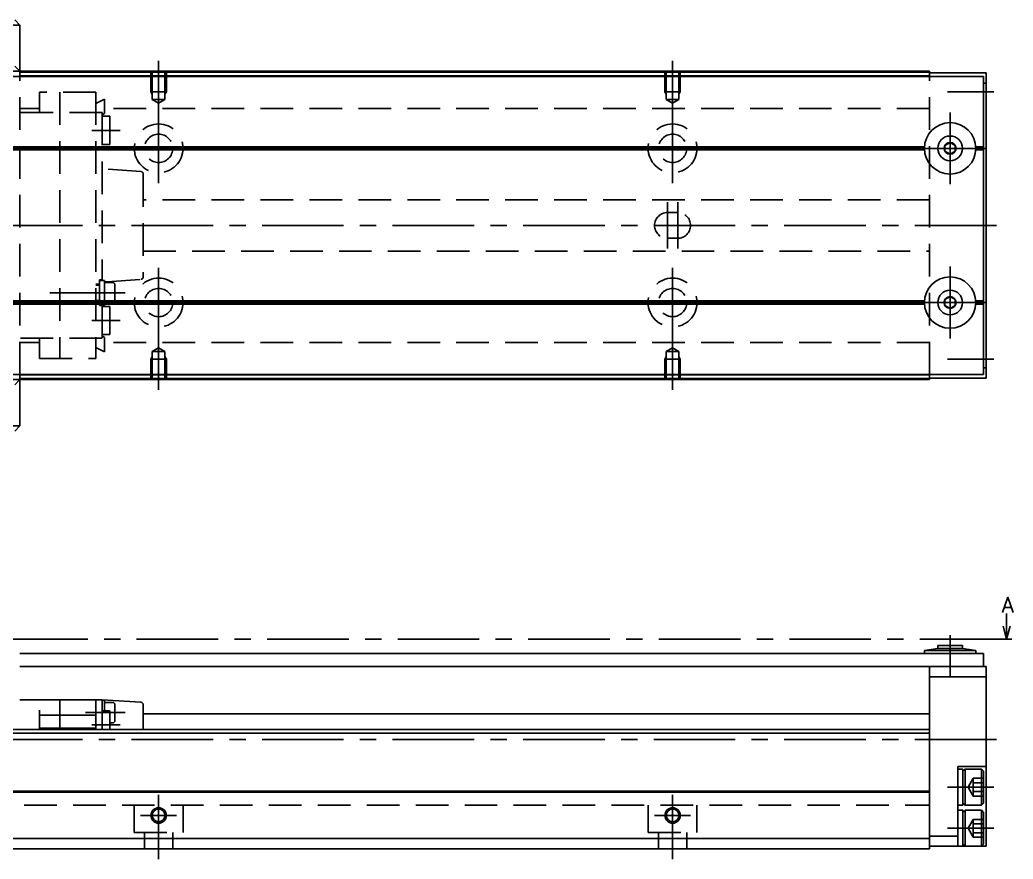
# Model space of a CAD drawing. Extents: x -2 to 551, y -8 to 279.
# Drawn here: x 357.8 to 551, y 8 to 171.3 of the extents above; entities that cross this region are included whole.
import ezdxf

# ---------------------------------------------------------------- set-up
doc = ezdxf.new("R2010")
doc.units = 0
doc.header["$LTSCALE"] = 0.5
doc.linetypes.add('CENTER', pattern=[50.8, 31.75, -6.35, 6.35, -6.35])
doc.linetypes.add('DASHED', pattern=[19.05, 12.7, -6.35])
for name, color, linetype in [('MSM_CENTER', 1, 'CENTER'), ('MSM_CONTINUOUS', 7, 'CONTINUOUS'), ('MSM_DASHED', 4, 'DASHED'), ('MSM_NARROW', 5, 'CONTINUOUS'), ('MSM_PART_NUMBER', 7, 'CONTINUOUS')]:
    doc.layers.add(name, color=color, linetype=linetype)
doc.styles.get("Standard").update_dxf_attribs({"font": 'txt.shx', "height": 3, "bigfont": 'bigfont.shx'})

msp = doc.modelspace()

# ---------------------------------------------------------------- linework, layer by layer
at = {"layer": 'MSM_CENTER'}
for p, q in [((384.76, 153.09), (384.76, 163.3)), ((484.76, 153.09), (484.76, 163.3)), ((547.26, 157.3), (538.26, 157.3)), ((384.76, 139.55), (384.76, 153.05)), ((484.76, 139.55), (484.76, 153.05)), ((538.76, 139.3), (538.76, 153.3)), ((371.76, 149.8), (377.26, 149.8)), ((378.01, 146.3), (391.51, 146.3)), ((478.01, 146.3), (491.51, 146.3)), ((531.76, 146.3), (545.76, 146.3)), ((483.76, 135.8), (483.76, 126.8)), ((485.76, 135.8), (485.76, 126.8)), ((547.76, 131.3), (196.26, 131.3)), ((384.76, 109.55), (384.76, 123.05)), ((484.76, 109.55), (484.76, 123.05)), ((538.76, 123.3), (538.76, 109.3)), ((378.26, 118.2), (363.56, 118.2)), ((378.01, 116.3), (391.51, 116.3)), ((478.01, 116.3), (491.51, 116.3)), ((531.76, 116.3), (545.76, 116.3)), ((371.76, 112.8), (377.26, 112.8)), ((384.76, 109.51), (384.76, 99.3)), ((484.76, 109.51), (484.76, 99.3)), ((547.26, 105.3), (538.26, 105.3)), ((548.76, 50.8), (189.76, 50.8)), ((538.76, 43.5), (538.76, 51.6)), ((378.26, 36.5), (370.56, 36.5)), ((377.26, 34.1), (371.76, 34.1)), ((547.76, 31.3), (196.26, 31.3)), ((547.26, 22), (538.26, 22)), ((384.76, 20.5), (384.76, 8)), ((484.76, 20.5), (484.76, 8)), ((381.26, 16.5), (388.26, 16.5)), ((481.26, 16.5), (488.26, 16.5)), ((547.26, 14), (538.26, 14))]:
    msp.add_line(p, q, dxfattribs=at)
at = {"layer": 'MSM_CONTINUOUS'}
for p, q in [((357.76, 170.3), (329.26, 170.3)), ((357.76, 170.3), (356.76, 171.3)), ((357.76, 160.3), (357.76, 170.3)), ((534.76, 161.3), (234.76, 161.3)), ((357.76, 161.3), (356.76, 162.3)), ((534.76, 161.1), (357.76, 161.1)), ((534.76, 160.3), (534.76, 161.3)), ((534.76, 161), (545.76, 161)), ((545.76, 101.6), (545.76, 161)), ((545.26, 160.3), (223.26, 160.3)), ((534.76, 160.4), (357.76, 160.4)), ((545.26, 102.3), (545.26, 160.3)), ((545.26, 159), (545.76, 159)), ((538.76, 147.45), (537.76, 146.88)), ((539.76, 146.88), (538.76, 147.45)), ((234.75, 146.6), (533.77, 146.6)), ((234.75, 146), (533.77, 146)), ((234.76, 146.3), (533.76, 146.3)), ((537.76, 146.88), (537.76, 145.72)), ((537.76, 145.72), (538.76, 145.15)), ((538.76, 145.15), (539.76, 145.72)), ((539.76, 145.72), (539.76, 146.88)), ((543.75, 146.6), (545.26, 146.6)), ((543.75, 146), (545.26, 146)), ((543.76, 146.3), (545.26, 146.3)), ((234.75, 116.6), (533.77, 116.6)), ((234.75, 116), (533.77, 116)), ((234.76, 116.3), (533.76, 116.3)), ((538.76, 117.45), (537.76, 116.88)), ((537.76, 116.88), (537.76, 115.72)), ((539.76, 116.88), (538.76, 117.45)), ((539.76, 115.72), (539.76, 116.88)), ((543.75, 116.6), (545.26, 116.6)), ((543.75, 116), (545.26, 116)), ((543.76, 116.3), (545.26, 116.3)), ((537.76, 115.72), (538.76, 115.15)), ((538.76, 115.15), (539.76, 115.72)), ((545.76, 103.6), (545.26, 103.6)), ((545.26, 102.3), (223.26, 102.3)), ((534.76, 101.3), (234.76, 101.3)), ((356.76, 100.3), (357.76, 101.3)), ((357.76, 92.3), (357.76, 102.3)), ((534.76, 102.2), (357.76, 102.2)), ((534.76, 101.5), (357.76, 101.5)), ((534.76, 101.3), (534.76, 102.3)), ((545.76, 101.6), (534.76, 101.6)), ((357.76, 92.3), (329.26, 92.3)), ((356.76, 91.3), (357.76, 92.3)), ((549.76, 50.8), (549.76, 55.77)), ((549.76, 50.8), (549.09, 53.3)), ((550.43, 53.3), (549.76, 50.8)), ((548.76, 50.8), (550.76, 50.8)), ((536.36, 49), (533.76, 48.6)), ((543.76, 48.6), (533.76, 48.6)), ((533.76, 48.6), (533.76, 48)), ((541.16, 49.6), (536.36, 49.6)), ((536.36, 49.6), (536.36, 49)), ((541.16, 49), (536.36, 49)), ((541.16, 49), (541.16, 49.6)), ((543.76, 48.6), (541.16, 49)), ((543.76, 48), (543.76, 48.6)), ((357.76, 48), (545.26, 48)), ((545.26, 48), (545.26, 45.5)), ((357.76, 45.5), (545.76, 45.5)), ((534.76, 45.5), (534.76, 10)), ((545.76, 45.5), (545.76, 10.5)), ((534.76, 43.5), (545.76, 43.5)), ((373.76, 39), (357.76, 39)), ((365.56, 33.2), (365.56, 39)), ((372.56, 33.2), (372.56, 39)), ((373.76, 39), (373.76, 33.2)), ((373.76, 39), (381.29, 38.53)), ((374.26, 38.9), (373.76, 38.9)), ((374.26, 36.85), (374.26, 38.9)), ((361.56, 37), (361.56, 33.2)), ((375.26, 36.85), (373.76, 36.85)), ((375.76, 38.5), (374.26, 38.5)), ((375.26, 36.85), (375.26, 33.2)), ((376.26, 38), (376.26, 35)), ((381.76, 38.03), (381.76, 33.2)), ((372.56, 36), (361.56, 36)), ((534.76, 36.3), (381.76, 36.3)), ((534.76, 33.2), (234.76, 33.2)), ((372.56, 33.5), (361.56, 33.5)), ((375.76, 34.5), (375.26, 34.5)), ((534.76, 32.5), (234.76, 32.5)), ((540.26, 26), (540.26, 10.5)), ((540.26, 26), (545.76, 26)), ((541.26, 25.5), (540.26, 25.5)), ((541.26, 25.1), (541.66, 25.5)), ((541.26, 25.5), (541.26, 18.5)), ((541.66, 25.5), (541.66, 18.5)), ((544.86, 25.5), (541.66, 25.5)), ((545.26, 25.1), (544.86, 25.5)), ((544.86, 25.5), (544.86, 18.5)), ((545.26, 25.1), (545.26, 18.9)), ((534.76, 21.2), (234.76, 21.2)), ((534.76, 21), (234.76, 21)), ((540.26, 18.5), (541.26, 18.5)), ((541.26, 17.5), (540.26, 17.5)), ((541.66, 18.5), (541.26, 18.9)), ((541.26, 17.5), (541.26, 10.5)), ((541.26, 17.1), (541.66, 17.5)), ((544.86, 18.5), (541.66, 18.5)), ((541.66, 17.5), (541.66, 10.5)), ((544.86, 17.5), (541.66, 17.5)), ((544.86, 18.5), (545.26, 18.9)), ((544.86, 17.5), (544.86, 10.5)), ((545.26, 17.1), (544.86, 17.5)), ((545.26, 17.1), (545.26, 10.9)), ((534.76, 12), (234.76, 12)), ((534.76, 12.5), (540.26, 12.5)), ((534.76, 10), (234.76, 10)), ((545.76, 10.5), (534.76, 10.5)), ((541.66, 10.5), (541.26, 10.9)), ((544.86, 10.5), (545.26, 10.9))]:
    msp.add_line(p, q, dxfattribs=at)
for centre, radius in [((538.76, 146.3), 5), ((538.76, 146.3), 2.4), ((538.76, 146.3), 1.15), ((538.76, 116.3), 5), ((538.76, 116.3), 2.4), ((538.76, 116.3), 1.15), ((384.76, 16.5), 1.23), ((484.76, 16.5), 1.23)]:
    msp.add_circle(centre, radius, dxfattribs=at)
for centre, start, end in [((375.76, 38), 0, 90), ((381.26, 38.03), 0, 86.4237), ((375.76, 35), 270, 0)]:
    msp.add_arc(centre, 0.5, start, end, dxfattribs=at)
at = {"layer": 'MSM_DASHED'}
for p, q in [((383.26, 161.3), (383.26, 157.3)), ((383.53, 161.3), (383.53, 155.8)), ((385.99, 161.3), (385.99, 155.8)), ((386.26, 161.3), (386.26, 157.3)), ((483.26, 161.3), (483.26, 157.3)), ((483.53, 161.3), (483.53, 155.8)), ((485.99, 161.3), (485.99, 155.8)), ((486.26, 161.3), (486.26, 157.3)), ((357.76, 102.3), (357.76, 160.3)), ((534.76, 102.3), (534.76, 160.3)), ((372.56, 157.2), (361.56, 157.2)), ((361.56, 157.2), (361.56, 153.25)), ((365.56, 157.2), (365.56, 105.4)), ((372.56, 157.2), (372.56, 105.4)), ((383.26, 157.3), (383.53, 156.83)), ((386.26, 157.3), (383.26, 157.3)), ((386.26, 157.3), (385.99, 156.83)), ((483.26, 157.3), (483.53, 156.83)), ((486.26, 157.3), (483.26, 157.3)), ((486.26, 157.3), (485.99, 156.83)), ((374.26, 155.89), (372.56, 155.04)), ((374.26, 153.1), (374.26, 155.89)), ((385.99, 155.8), (383.53, 155.8)), ((383.53, 155.8), (384.76, 155.09)), ((385.99, 155.8), (384.76, 155.09)), ((485.99, 155.8), (483.53, 155.8)), ((483.53, 155.8), (484.76, 155.09)), ((485.99, 155.8), (484.76, 155.09)), ((361.56, 154.05), (357.76, 154.05)), ((373.76, 153.25), (357.76, 153.25)), ((373.76, 153.25), (373.76, 120.6)), ((373.76, 152.8), (374.26, 153.1)), ((534.76, 154.05), (374.26, 154.05)), ((375.26, 152.55), (373.76, 152.55)), ((375.26, 147.05), (375.26, 152.55)), ((373.76, 147.05), (375.26, 147.05)), ((381.29, 141.79), (373.76, 142.3)), ((381.76, 141.29), (381.76, 121.31)), ((534.76, 136.3), (381.76, 136.3)), ((485.76, 133.8), (483.76, 133.8)), ((483.76, 128.8), (485.76, 128.8)), ((381.76, 126.3), (534.76, 126.3)), ((373.26, 119.9), (372.56, 119.9)), ((373.26, 120.7), (373.26, 115.7)), ((373.76, 120.7), (373.26, 120.7)), ((374.26, 120.6), (373.26, 120.6)), ((374.26, 115.8), (374.26, 120.6)), ((374.26, 120.31), (374.76, 120.31)), ((375.76, 120.2), (374.26, 120.2)), ((374.76, 120.31), (381.3, 120.81)), ((373.26, 119.7), (372.56, 119.7)), ((376.26, 119.7), (376.26, 116.7)), ((373.26, 116.7), (372.56, 116.7)), ((373.26, 116.5), (372.56, 116.5)), ((375.76, 116.2), (374.26, 116.2)), ((373.26, 115.8), (374.26, 115.8)), ((373.76, 115.7), (373.26, 115.7)), ((373.76, 115.8), (373.76, 109.35)), ((375.26, 115.55), (373.76, 115.55)), ((375.26, 115.55), (375.26, 110.05)), ((373.76, 109.35), (357.76, 109.35)), ((361.56, 108.55), (357.76, 108.55)), ((361.56, 105.4), (361.56, 109.35)), ((373.76, 110.05), (375.26, 110.05)), ((373.76, 109.8), (374.26, 109.5)), ((374.26, 109.5), (374.26, 106.71)), ((534.76, 108.55), (374.26, 108.55)), ((374.26, 106.71), (372.56, 107.56)), ((383.53, 106.8), (384.76, 107.51)), ((383.53, 101.3), (383.53, 106.8)), ((385.99, 106.8), (383.53, 106.8)), ((385.99, 106.8), (384.76, 107.51)), ((385.99, 101.3), (385.99, 106.8)), ((483.53, 106.8), (484.76, 107.51)), ((483.53, 101.3), (483.53, 106.8)), ((485.99, 106.8), (483.53, 106.8)), ((485.99, 106.8), (484.76, 107.51)), ((485.99, 101.3), (485.99, 106.8)), ((361.56, 105.4), (372.56, 105.4)), ((383.26, 105.3), (383.53, 105.77)), ((383.26, 101.3), (383.26, 105.3)), ((386.26, 105.3), (383.26, 105.3)), ((386.26, 105.3), (385.99, 105.77)), ((386.26, 101.3), (386.26, 105.3)), ((483.26, 105.3), (483.53, 105.77)), ((483.26, 101.3), (483.26, 105.3)), ((486.26, 105.3), (483.26, 105.3)), ((486.26, 105.3), (485.99, 105.77)), ((486.26, 101.3), (486.26, 105.3)), ((543.26, 23.73), (542.26, 22)), ((543.26, 20.27), (543.26, 23.73)), ((545.26, 23.73), (543.26, 23.73)), ((543.26, 20.27), (542.26, 22)), ((545.26, 22.87), (543.26, 22.87)), ((545.26, 21.13), (543.26, 21.13)), ((545.26, 20.27), (543.26, 20.27)), ((234.76, 18.5), (534.76, 18.5)), ((380.01, 18.5), (380.01, 13.2)), ((389.51, 13.2), (389.51, 18.5)), ((480.01, 18.5), (480.01, 13.2)), ((489.51, 13.2), (489.51, 18.5)), ((543.26, 15.73), (542.26, 14)), ((543.26, 12.27), (543.26, 15.73)), ((545.26, 15.73), (543.26, 15.73)), ((543.26, 12.27), (542.26, 14)), ((545.26, 14.87), (543.26, 14.87)), ((380.01, 13.2), (389.51, 13.2)), ((382.01, 13.2), (382.01, 10)), ((387.51, 13.2), (387.51, 10)), ((480.01, 13.2), (489.51, 13.2)), ((482.01, 13.2), (482.01, 10)), ((487.51, 13.2), (487.51, 10)), ((545.26, 13.13), (543.26, 13.13)), ((545.26, 12.27), (543.26, 12.27))]:
    msp.add_line(p, q, dxfattribs=at)
for centre, radius in [((384.76, 146.3), 4.75), ((484.76, 146.3), 4.75), ((384.76, 146.3), 2.75), ((484.76, 146.3), 2.75), ((384.76, 116.3), 4.75), ((484.76, 116.3), 4.75), ((384.76, 116.3), 2.75), ((484.76, 116.3), 2.75)]:
    msp.add_circle(centre, radius, dxfattribs=at)
for centre, radius, start, end in [((381.26, 141.29), 0.5, 0, 86.1409), ((483.76, 131.3), 2.5, 90, 270), ((485.76, 131.3), 2.5, 270, 90), ((375.76, 119.7), 0.5, 0, 90), ((381.26, 121.31), 0.5, 274.3825, 0), ((375.76, 116.7), 0.5, 270, 0)]:
    msp.add_arc(centre, radius, start, end, dxfattribs=at)
at = {"layer": 'MSM_NARROW'}
for centre in [(384.76, 16.5), (484.76, 16.5)]:
    msp.add_circle(centre, 1.5, dxfattribs=at)

# ---------------------------------------------------------------- texts
at = {"layer": 'MSM_PART_NUMBER'}
msp.add_text('A', height=3, dxfattribs=at).set_placement((548.84, 55.98))

doc.saveas('drawing.dxf')
